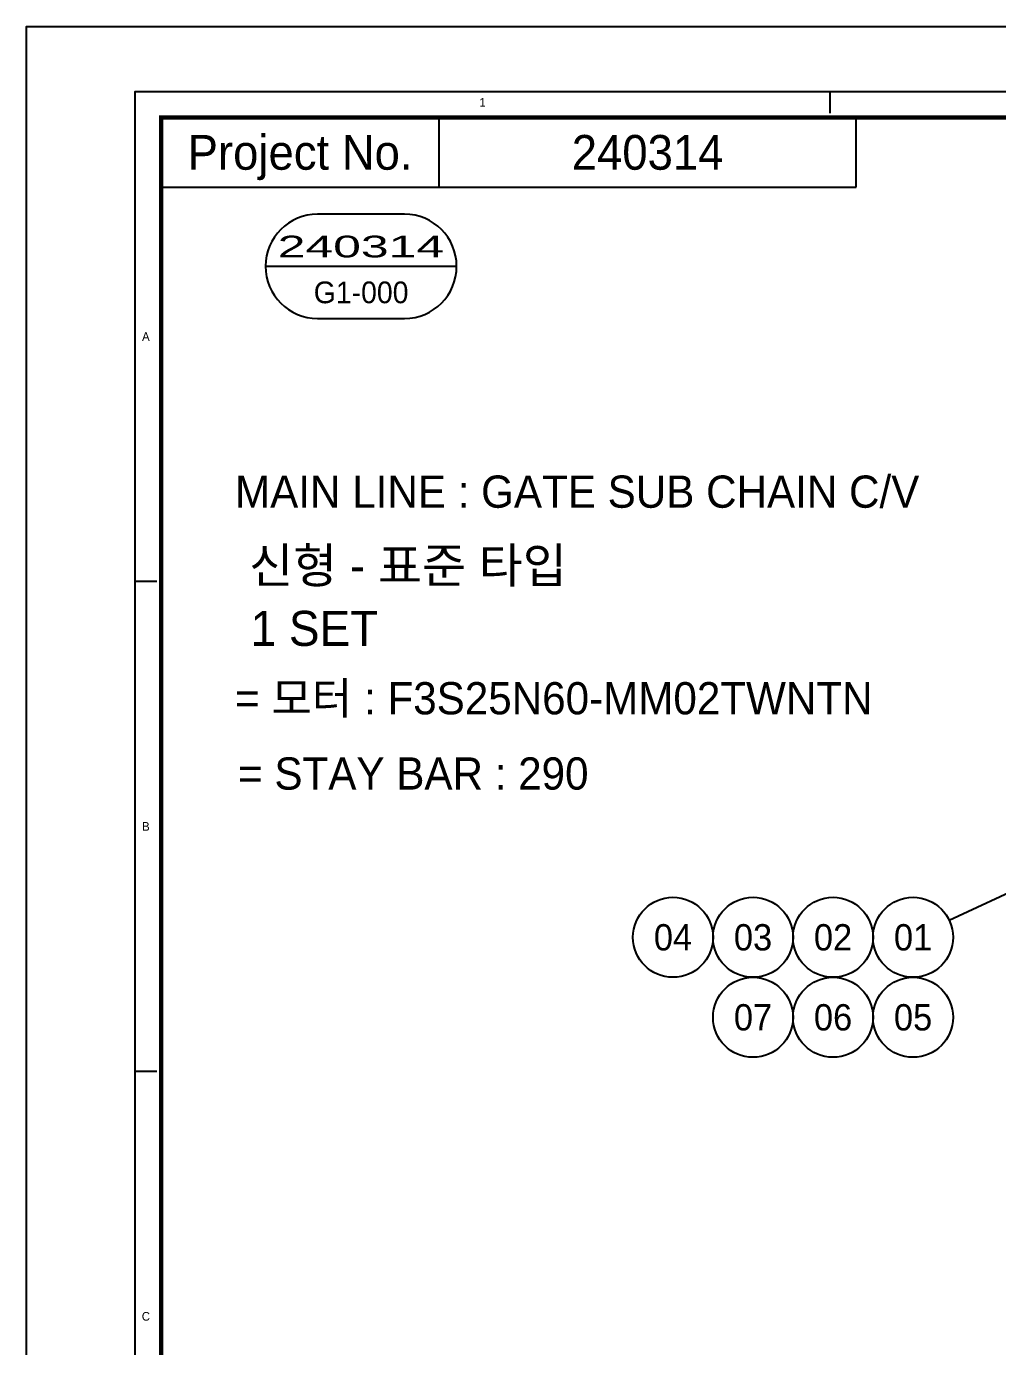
# Model space of a CAD drawing. Header units: inches. Extents: x 0 to 77285, y -118 to 40065.
# Drawn here: x 64790 to 66466, y 16348 to 18627 of the extents above; entities that cross this region are included whole.
import ezdxf
from ezdxf.enums import TextEntityAlignment as Align

# ---------------------------------------------------------------- set-up
doc = ezdxf.new("R2010")
doc.units = ezdxf.units.IN
doc.header["$LTSCALE"] = 5
doc.header["$MEASUREMENT"] = 0
doc.layers.add('44', color=4, linetype='Continuous')
doc.styles.add('SCI', font='')
doc.styles.get('SCI').set_extended_font_data('Gulim')

# ---------------------------------------------------------------- blocks, each defined once
blk = doc.blocks.new('A$C60684f4e')
at = {"color": 2}
for p, q in [((92.5, -10), (92.5, -7.5)), ((15, -63.9), (12.5, -63.9)), ((15, -120.3), (12.5, -120.3))]:
    blk.add_line(p, q, dxfattribs=at)
at = {"color": 40}
for p, q in [((47.5, -18.5), (47.5, -10.5)), ((95.5, -18.5), (95.5, -10.5))]:
    blk.add_line(p, q, dxfattribs=at)
at = {"color": 7, "linetype": 'Continuous'}
blk.add_line((27.52, -27.62), (49.52, -27.62), dxfattribs=at)
at = {"color": 2}
blk.add_lwpolyline([(12.5, -289.5), (12.5, -7.5), (412.5, -7.5), (412.5, -289.5)], close=True, dxfattribs=at)
at = {"color": 40, "const_width": 0.5}
blk.add_lwpolyline([(15.5, -286.5), (15.5, -10.5), (409.5, -10.5), (409.5, -286.5)], close=True, dxfattribs=at)
at = {"color": 40}
blk.add_lwpolyline([(15.5, -18.5), (95.5, -18.5)], dxfattribs=at)
blk.add_lwpolyline([(33.52, -21.62, 1), (33.52, -33.62), (43.52, -33.62, 1), (43.52, -21.62)], format="xyb", close=True)
at = {"layer": 'Defpoints', "color": 1}
blk.add_lwpolyline([(0, -297), (0, 0), (420, 0), (420, -297)], close=True, dxfattribs=at)
at = {"color": 2, "style": 'SCI'}
for s, p in [('1', (52.5, -8.75)), ('A', (13.75, -35.7)), ('B', (13.75, -92.1)), ('C', (13.75, -148.5))]:
    blk.add_text(s, height=1, dxfattribs=at).set_placement(p, align=Align.MIDDLE_CENTER)
at = {"style": 'SCI'}
blk.add_text('Project No.', height=4, dxfattribs=at).set_placement((31.5, -14.5), align=Align.MIDDLE_CENTER)

msp = doc.modelspace()

# ---------------------------------------------------------------- linework, layer by layer
at = {"layer": '44'}
msp.add_line((66857.32461013, 17304.62620845), (66383.14576989, 17083.57271781), dxfattribs=at)
for centre in [(65906.05917332, 17054.38498188), (66044.21796688, 17054.38498188), (66182.37676045, 17054.38498188), (66320.53555401, 17054.38498188), (66044.21796688, 16916.22618832), (66182.37676045, 16916.22618832), (66320.53555401, 16916.22618832)]:
    msp.add_circle(centre, 69.07939678, dxfattribs=at)

# ---------------------------------------------------------------- block references
at = {"xscale": 15, "yscale": 15, "zscale": 15}
msp.add_blockref('A$C60684f4e', (64789.72535195, 18627.36122668), dxfattribs=at)

# ---------------------------------------------------------------- texts
at = {"style": 'SCI'}
for s, height, p in [('240314', 60, (65862.22535195, 18409.86122668)), ('G1-000', 37.5, (65367.58349828, 18168.07049503)), ('04', 45.432692308, (65906.05917332, 17054.38498188)), ('03', 45.432692308, (66044.21796688, 17054.38498188)), ('02', 45.432692308, (66182.37676045, 17054.38498188)), ('01', 45.432692308, (66320.53555401, 17054.38498188)), ('07', 45.432692308, (66044.21796688, 16916.22618832)), ('06', 45.432692308, (66182.37676045, 16916.22618832)), ('05', 45.432692308, (66320.53555401, 16916.22618832))]:
    msp.add_text(s, height=height, dxfattribs=at).set_placement(p, align=Align.MIDDLE_CENTER)
at = {"style": 'SCI', "width": 1.63101}
msp.add_text('240314', height=37.5, dxfattribs=at).set_placement((65223.57293717, 18228.49348096), (65510.9000335, 18228.49348096), align=Align.FIT)
at = {"style": 'SCI'}
for s, p in [('MAIN LINE : GATE SUB CHAIN C/V', (65149.91346054, 17851.80474966)), ('= 모터 : F3S25N60-MM02TWNTN', (65149.91346054, 17495.05358238)), ('= STAY BAR : 290', (65155.15369525, 17365.06866306))]:
    msp.add_text(s, height=55.6644883751, dxfattribs=at).set_placement(p, align=Align.TOP_LEFT)
at = {"color": 40, "style": 'SCI'}
for s, p in [('신형 - 표준 타입', (65174.18154654, 17696.5079576)), ('1 SET', (65176.8528407, 17587.85383574))]:
    msp.add_text(s, height=60.576923077, dxfattribs=at).set_placement(p, align=Align.MIDDLE_LEFT)

doc.saveas('drawing.dxf')
